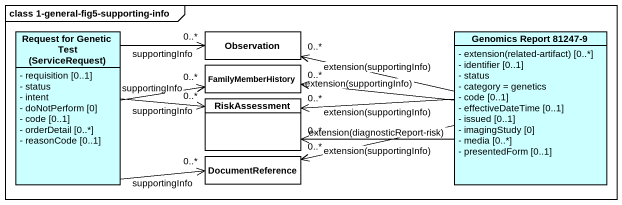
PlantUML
@startuml
mainframe class 1-general-fig5-supporting-info
hide circle
hide empty members
skinparam classAttributeIconSize 0
class "Request for Genetic Test (ServiceRequest)" as Request_for_Genetic_Test #CCFFFF {
  - requisition [0..1]
  - status
  - intent
  - doNotPerform [0]
  - code [0..1]
  - orderDetail [0..*]
  - reasonCode [0..1]
}
class Observation #FFFFFF
class "Genomics Report 81247-9" as Genomics_Report_81247_9 #CCFFFF {
  {field} - extension(related-artifact) [0..*]
  - identifier [0..1]
  - status
  - category = genetics
  - code [0..1]
  - effectiveDateTime [0..1]
  - issued [0..1]
  - imagingStudy [0]
  - media [0..*]
  - presentedForm [0..1]
}
class FamilyMemberHistory #FFFFFF
class RiskAssessment #FFFFFF
class DocumentReference #FFFFFF
Request_for_Genetic_Test -right-> "0..*" Observation : supportingInfo
Request_for_Genetic_Test -right-> "0..*" FamilyMemberHistory : supportingInfo
Request_for_Genetic_Test -right-> "0..*" RiskAssessment : supportingInfo
Request_for_Genetic_Test -right-> "0..*" DocumentReference : supportingInfo
Genomics_Report_81247_9 -left-> "0..*" Observation : extension(supportingInfo)
Genomics_Report_81247_9 -left-> "0..*" FamilyMemberHistory : extension(supportingInfo)
Genomics_Report_81247_9 -left-> "0..*" RiskAssessment : extension(supportingInfo)
Genomics_Report_81247_9 -left-> "0..*" RiskAssessment : extension(diagnosticReport-risk)
Genomics_Report_81247_9 -left-> "0..*" DocumentReference : extension(supportingInfo)
@enduml
